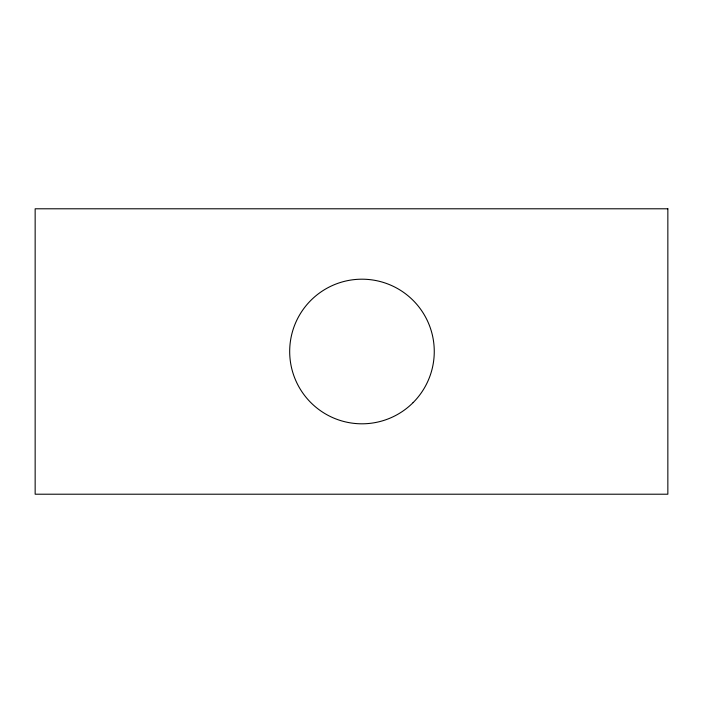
<?xml version="1.0" encoding="UTF-8"?>
<svg xmlns="http://www.w3.org/2000/svg" width="703" height="703" viewBox="0 0 703 703"><rect width="100%" height="100%" fill="white"/><g stroke="black" fill="none" stroke-linecap="round" stroke-linejoin="round"><path stroke-width="1.05" d="M667.85 208.791L35.15 208.791L35.15 494.209L667.85 494.209L667.85 208.791M413.092 402.626A72.304 72.286 -90 0 0 380.683 281.657A72.304 72.286 -90 0 0 292.149 370.217A72.304 72.286 -90 0 0 413.092 402.626"/></g></svg>
